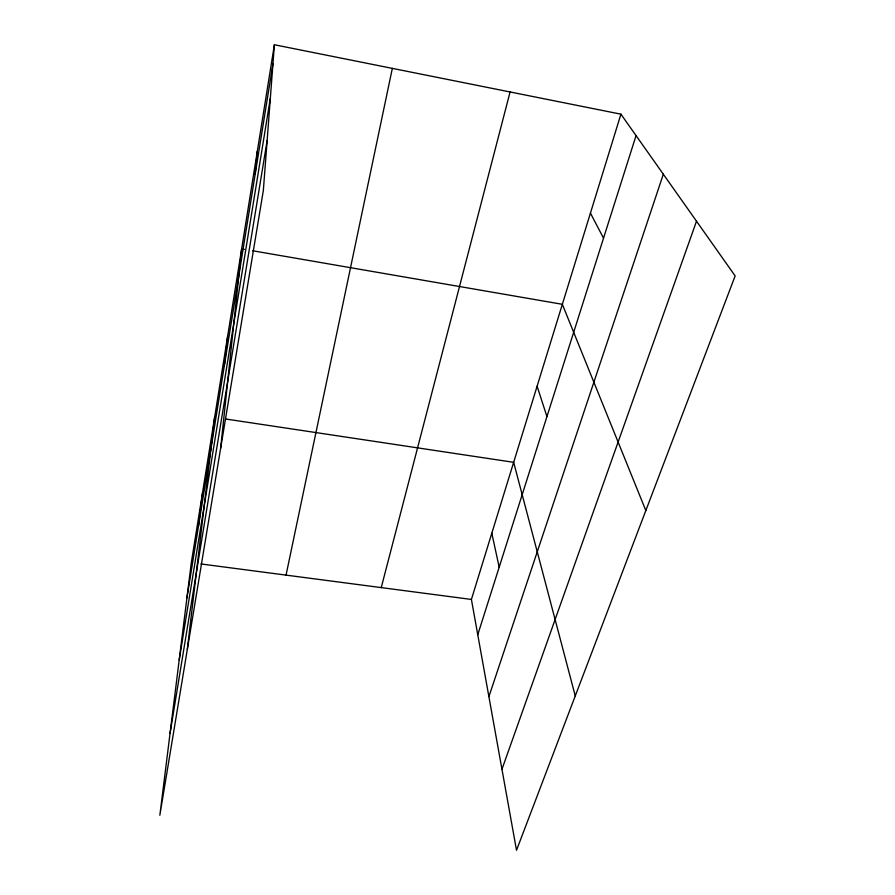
<?xml version="1.0" encoding="UTF-8"?>
<svg xmlns="http://www.w3.org/2000/svg" width="895" height="895" viewBox="0 0 895 895"><rect width="100%" height="100%" fill="white"/><g stroke="black" fill="none" stroke-linecap="round" stroke-linejoin="round"><path stroke-width="1.34" d="M274.396 44.75L263.343 190.523L159.847 815.267L191.317 562.698L274.396 44.75L620.917 114.168L735.153 275.928L516.516 850.25L471.408 599.437L620.917 114.168M255.131 174.435L257.324 151.165M220.64 448.25L241.661 248.855L244.38 249.336M224.309 365.842L227.632 336.319M187.312 649.446L214.632 417.339M198.466 526.294L202.561 492.597M186.921 597.938L272.953 63.791M179.19 659.984L270.335 98.282M170.072 733.162L267.124 140.649M286.042 575.116L392.334 68.378M381.248 587.601L510.094 91.972M477.762 634.734L636.054 135.615M488.894 696.646L663.318 174.212M501.95 769.275L696.511 221.21M200.927 563.951L471.408 599.437M225.585 418.983L513.652 462.312L575.261 695.952M252.547 250.745L562.34 304.3L645.832 510.553M590.431 213.122L603.532 238.159M537.101 386.215L546.946 416.589M491.814 533.219L499.186 567.195"/></g></svg>
